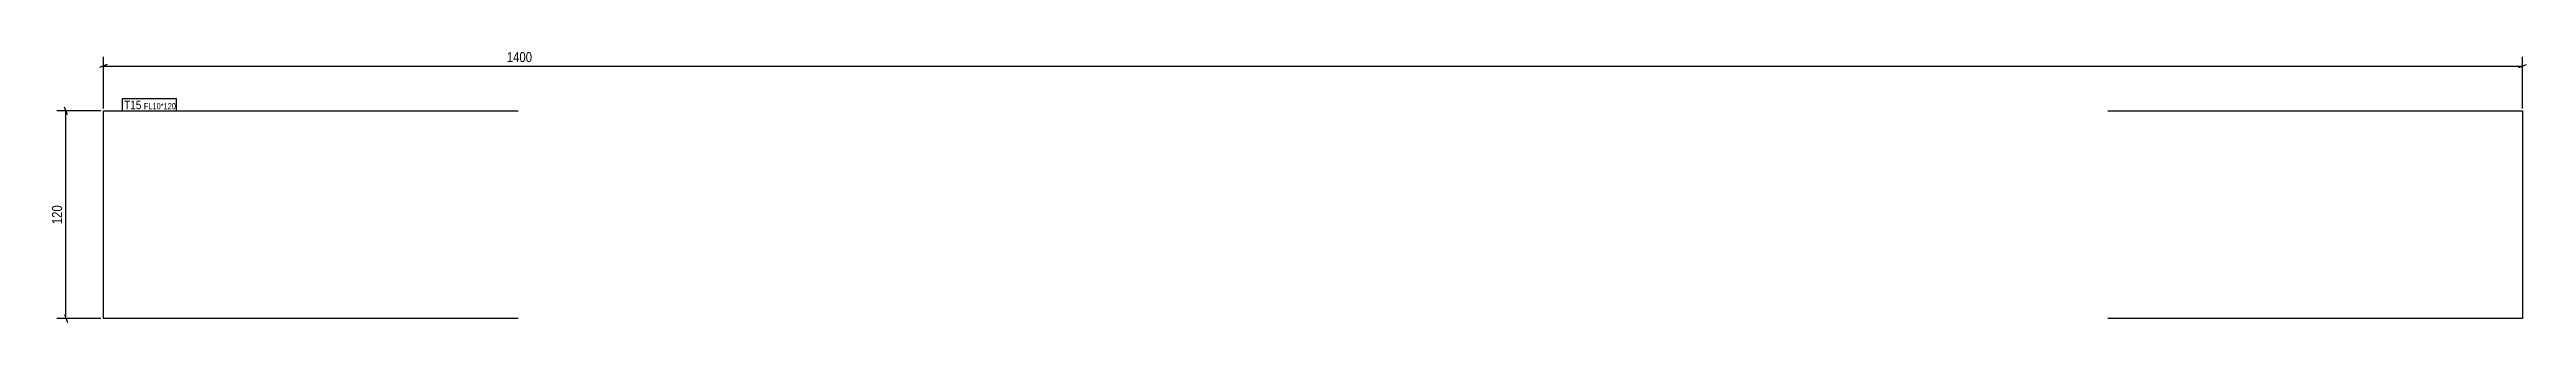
# Model space of a CAD drawing. Header units: millimetres. Extents: x 3 to 1437, y 4 to 162.
import ezdxf

# ---------------------------------------------------------------- set-up
doc = ezdxf.new("R2010")
doc.units = ezdxf.units.MM
for name, color, linetype in [('MÅLSÆTNING', 7, 'Continuous'), ('STÅL', 7, 'Continuous'), ('TEKST', 7, 'Continuous')]:
    doc.layers.add(name, color=color, linetype=linetype)
doc.styles.add('Arial Narrow', font='ARIALN.TTF', dxfattribs={"height": 0.2})

msp = doc.modelspace()

# ---------------------------------------------------------------- linework, layer by layer
at = {"layer": 'MÅLSÆTNING', "color": 7, "linetype": 'Continuous'}
for p, q in [((34.5, 128.3), (34.5, 158.1)), ((1434.5, 128.3), (1434.5, 158.1)), ((36.7, 153.7), (32.2, 151.9)), ((34.5, 152.8), (1434.5, 152.8)), ((1432.2, 151.9), (1436.7, 153.7)), ((33, 126.8), (7.5, 126.8)), ((13.7, 124.5), (11.9, 129)), ((12.8, 6.8), (12.8, 126.8)), ((33, 6.8), (7.5, 6.8)), ((11.9, 9), (13.7, 4.5))]:
    msp.add_line(p, q, dxfattribs=at)
at = {"layer": 'STÅL', "color": 2, "linetype": 'Continuous'}
for p, q in [((34.5, 126.8), (274.5, 126.8)), ((34.5, 6.8), (34.5, 126.8)), ((1194.5, 126.8), (1434.5, 126.8)), ((1434.5, 126.8), (1434.5, 6.8)), ((274.5, 6.8), (34.5, 6.8)), ((1434.5, 6.8), (1194.5, 6.8))]:
    msp.add_line(p, q, dxfattribs=at)

# ---------------------------------------------------------------- next in the draw order: wipeouts: each hides what was drawn before it
at = {"color": 0}
for points, layer in [([(1202.2, 153.9), (1202.2, 162.3), (266.7, 162.3), (266.7, 153.9)], 'MÅLSÆTNING'), ([(11.7, 73.4), (3.3, 73.4), (3.3, 60.1), (11.7, 60.1)], 'MÅLSÆTNING'), ([(56.4, 127.8), (56.4, 133.1), (46.5, 133.1), (46.5, 127.8)], 'TEKST')]:
    msp.add_wipeout(points, dxfattribs=at).dxf.layer = layer

# ---------------------------------------------------------------- next in the draw order: texts
at = {"layer": 'MÅLSÆTNING', "color": 3, "style": 'Arial Narrow'}
msp.add_text('1400', height=5.73, dxfattribs=at).set_placement((267.9, 155.1))
msp.add_text('120', height=5.73, rotation=90.0002, dxfattribs=at).set_placement((10.5, 61.3))

# ---------------------------------------------------------------- next in the draw order: wipeouts: each hides what was drawn before it
at = {"color": 0}
msp.add_wipeout([(56.4, 127.8), (56.4, 133.1), (46.5, 133.1), (46.5, 127.8)], dxfattribs=at).dxf.layer = 'TEKST'

# ---------------------------------------------------------------- next in the draw order: linework, layer by layer
at = {"layer": 'TEKST', "color": 7, "linetype": 'Continuous'}
msp.add_line((45.6, 126.9), (45.6, 134), dxfattribs=at)

# ---------------------------------------------------------------- next in the draw order: wipeouts: each hides what was drawn before it
at = {"color": 0}
msp.add_wipeout([(75.8, 127.8), (75.8, 131.6), (57.9, 131.6), (57.9, 127.8)], dxfattribs=at).dxf.layer = 'TEKST'

# ---------------------------------------------------------------- next in the draw order: wipeouts: each hides what was drawn before it
msp.add_wipeout([(75.8, 127.8), (75.8, 131.6), (57.9, 131.6), (57.9, 127.8)], dxfattribs=at).dxf.layer = 'TEKST'

# ---------------------------------------------------------------- next in the draw order: linework, layer by layer
at = {"layer": 'TEKST', "color": 7, "linetype": 'Continuous'}
for p, q in [((45.6, 134), (76.7, 134)), ((76.7, 126.9), (76.7, 134)), ((45.6, 126.9), (76.7, 126.9))]:
    msp.add_line(p, q, dxfattribs=at)

# ---------------------------------------------------------------- next in the draw order: texts
at = {"layer": 'TEKST', "color": 3, "style": 'Arial Narrow'}
for s, height, p in [('T15', 5.01, (46.5, 127.8)), ('FL10*120', 3.58, (57.9, 127.8))]:
    msp.add_text(s, height=height, dxfattribs=at).set_placement(p)

doc.saveas('drawing.dxf')
